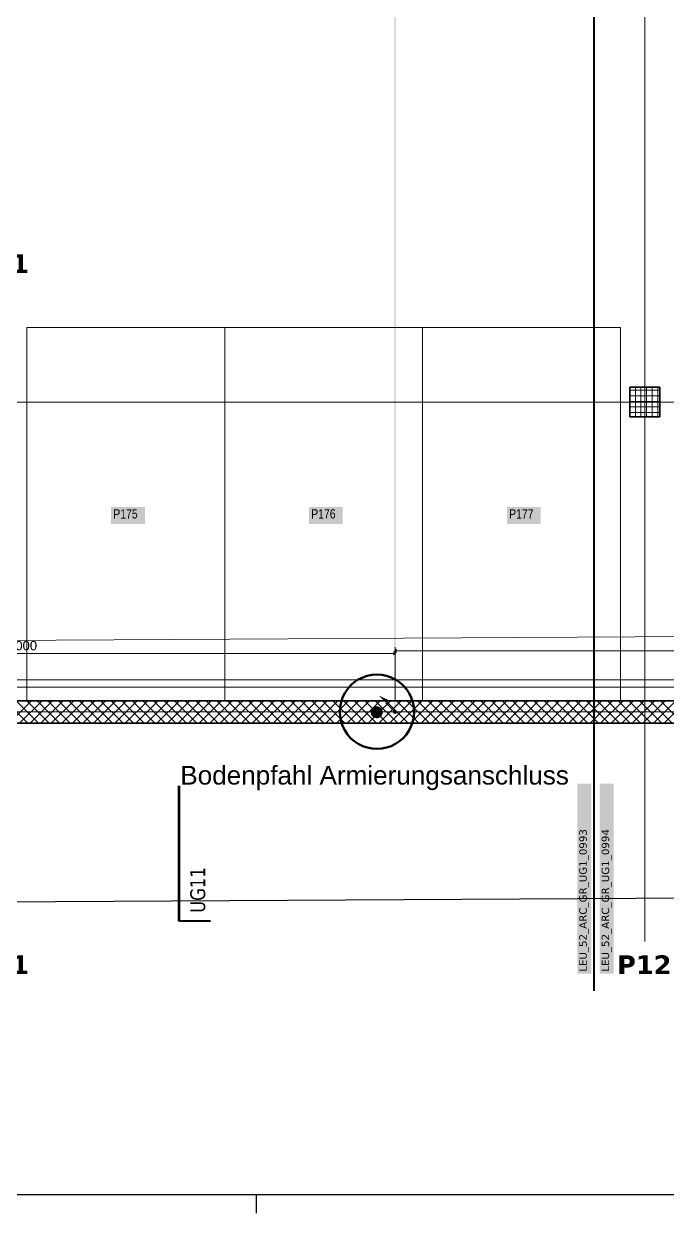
# Model space of a CAD drawing. Extents: x -1132 to 613, y -179 to 712.
# Drawn here: x -289.6 to -117.3, y -179.5 to 139.1 of the extents above; entities that cross this region are included whole.
import ezdxf
from ezdxf.lldxf.tags import DXFTag

# ---------------------------------------------------------------- set-up
doc = ezdxf.new("R2010")
doc.units = 0
doc.layers.get('0').update_dxf_attribs({"lineweight": 13})
for name, color, linetype, lineweight, true_color in [('A-____-MATC-OTLN', 7, 'Strichpunkt - Mittel', 40, 0x0080ff), ('A-DETL-____-OTLN', 5, 'Continuous', 9, 0x0000ff), ('C-PROP-LINE-OTLN', 7, '_Grundgrenze_', 25, 0x800000), ('EL01_VVV_Mass Blitzschutz', 3, 'Continuous', 13, 0x00ff00), ('EL01_WAN_Blitzschutz Text', 1, 'Continuous', 13, 0xff0000), ('EL01_WAN_Leitung_Potentialausgleich', 1, 'fein_strichliert', 13, 0xff0000), ('G-____-____-SYMB', 7, 'Strichpunkt - Weit', 5, 0x008080), ('S-GRID-____-IDEN', 7, 'Continuous', 9, 0x5555aa)]:
    doc.layers.add(name, color=color, linetype=linetype, lineweight=lineweight, true_color=true_color)
for name, color, linetype, lineweight in [('A-FLOR-____-OTLN', 7, 'Continuous', 9), ('A-WALL-____-MCUT', 7, 'Continuous', 35), ('A-WALL-____-PATT', 7, 'Continuous', 35), ('C-PRKG-____-IDEN', 7, 'Continuous', 5), ('C-PRKG-____-OTLN', 7, 'Continuous', 9), ('S-COLS-____-MCUT', 7, 'Continuous', 35), ('S-COLS-____-OTLN', 7, 'Continuous', 9), ('S-GRID-____-OTLN', 7, 'Continuous', 5)]:
    doc.layers.add(name, color=color, linetype=linetype, lineweight=lineweight)
doc.styles.get("Standard").update_dxf_attribs({"font": 'arial.ttf'})
tags = doc.linetypes.add('_Grundgrenze_', pattern=[0.45, 0.2, -0.05, 0.05, -0.05, 0.05, -0.05]).pattern_tags.tags
tags[14:15] = [DXFTag(74, 4), DXFTag(75, 0), DXFTag(340, '0'), DXFTag(46, 1.0), DXFTag(50, 0.0), DXFTag(44, 0.0), DXFTag(45, 0.0)]
tags[12:13] = [DXFTag(74, 4), DXFTag(75, 0), DXFTag(340, '0'), DXFTag(46, 1.0), DXFTag(50, 0.0), DXFTag(44, 0.0), DXFTag(45, 0.0)]
tags[10:11] = [DXFTag(74, 4), DXFTag(75, 0), DXFTag(340, '0'), DXFTag(46, 1.0), DXFTag(50, 0.0), DXFTag(44, 0.0), DXFTag(45, 0.0)]
tags[8:9] = [DXFTag(74, 4), DXFTag(75, 0), DXFTag(340, '0'), DXFTag(46, 1.0), DXFTag(50, 0.0), DXFTag(44, 0.0), DXFTag(45, 0.0)]
tags[6:7] = [DXFTag(74, 4), DXFTag(75, 0), DXFTag(340, '0'), DXFTag(46, 1.0), DXFTag(50, 0.0), DXFTag(44, 0.0), DXFTag(45, 0.0)]
tags[4:5] = [DXFTag(74, 4), DXFTag(75, 0), DXFTag(340, '0'), DXFTag(46, 1.0), DXFTag(50, 0.0), DXFTag(44, 0.0), DXFTag(45, 0.0)]
tags = doc.linetypes.add('_Rasterlinie_', pattern=[0.375, 0.2, -0.05, 0.075, -0.05]).pattern_tags.tags
tags[10:11] = [DXFTag(74, 4), DXFTag(75, 0), DXFTag(340, '0'), DXFTag(46, 1.0), DXFTag(50, 0.0), DXFTag(44, 0.0), DXFTag(45, 0.0)]
tags[8:9] = [DXFTag(74, 4), DXFTag(75, 0), DXFTag(340, '0'), DXFTag(46, 1.0), DXFTag(50, 0.0), DXFTag(44, 0.0), DXFTag(45, 0.0)]
tags[6:7] = [DXFTag(74, 4), DXFTag(75, 0), DXFTag(340, '0'), DXFTag(46, 1.0), DXFTag(50, 0.0), DXFTag(44, 0.0), DXFTag(45, 0.0)]
tags[4:5] = [DXFTag(74, 4), DXFTag(75, 0), DXFTag(340, '0'), DXFTag(46, 1.0), DXFTag(50, 0.0), DXFTag(44, 0.0), DXFTag(45, 0.0)]
tags = doc.linetypes.add('_Schnittlinie_', pattern=[0.3, 0.15, -0.05, 0.05, -0.05]).pattern_tags.tags
tags[10:11] = [DXFTag(74, 4), DXFTag(75, 0), DXFTag(340, '0'), DXFTag(46, 1.0), DXFTag(50, 0.0), DXFTag(44, 0.0), DXFTag(45, 0.0)]
tags[8:9] = [DXFTag(74, 4), DXFTag(75, 0), DXFTag(340, '0'), DXFTag(46, 1.0), DXFTag(50, 0.0), DXFTag(44, 0.0), DXFTag(45, 0.0)]
tags[6:7] = [DXFTag(74, 4), DXFTag(75, 0), DXFTag(340, '0'), DXFTag(46, 1.0), DXFTag(50, 0.0), DXFTag(44, 0.0), DXFTag(45, 0.0)]
tags[4:5] = [DXFTag(74, 4), DXFTag(75, 0), DXFTag(340, '0'), DXFTag(46, 1.0), DXFTag(50, 0.0), DXFTag(44, 0.0), DXFTag(45, 0.0)]
tags = doc.linetypes.add('_Strichliert - Fein_', pattern=[0.15, 0.1, -0.05]).pattern_tags.tags
tags[6:7] = [DXFTag(74, 4), DXFTag(75, 0), DXFTag(340, '0'), DXFTag(46, 1.0), DXFTag(50, 0.0), DXFTag(44, 0.0), DXFTag(45, 0.0)]
tags[4:5] = [DXFTag(74, 4), DXFTag(75, 0), DXFTag(340, '0'), DXFTag(46, 1.0), DXFTag(50, 0.0), DXFTag(44, 0.0), DXFTag(45, 0.0)]
tags = doc.linetypes.add('fein_strichliert', pattern=[4, 1, -2, 1]).pattern_tags.tags
tags[8:9] = [DXFTag(74, 4), DXFTag(75, 0), DXFTag(340, '0'), DXFTag(46, 0.0), DXFTag(50, 0.0), DXFTag(44, 0.0), DXFTag(45, 0.0)]
tags[6:7] = [DXFTag(74, 4), DXFTag(75, 0), DXFTag(340, '0'), DXFTag(46, 0.0), DXFTag(50, 0.0), DXFTag(44, 0.0), DXFTag(45, 0.0)]
tags[4:5] = [DXFTag(74, 4), DXFTag(75, 0), DXFTag(340, '0'), DXFTag(46, 0.0), DXFTag(50, 0.0), DXFTag(44, 0.0), DXFTag(45, 0.0)]
tags = doc.linetypes.add('Gestrichelt', pattern=[0.1, 0.05, -0.05]).pattern_tags.tags
tags[6:7] = [DXFTag(74, 4), DXFTag(75, 0), DXFTag(340, '0'), DXFTag(46, 1.0), DXFTag(50, 0.0), DXFTag(44, 0.0), DXFTag(45, 0.0)]
tags[4:5] = [DXFTag(74, 4), DXFTag(75, 0), DXFTag(340, '0'), DXFTag(46, 1.0), DXFTag(50, 0.0), DXFTag(44, 0.0), DXFTag(45, 0.0)]
tags = doc.linetypes.add('Strichpunkt - Mittel', pattern=[0.35, 0.15, -0.1, 0, -0.1]).pattern_tags.tags
tags[10:11] = [DXFTag(74, 4), DXFTag(75, 0), DXFTag(340, '0'), DXFTag(46, 1.0), DXFTag(50, 0.0), DXFTag(44, 0.0), DXFTag(45, 0.0)]
tags[8:9] = [DXFTag(74, 4), DXFTag(75, 0), DXFTag(340, '0'), DXFTag(46, 1.0), DXFTag(50, 0.0), DXFTag(44, 0.0), DXFTag(45, 0.0)]
tags[6:7] = [DXFTag(74, 4), DXFTag(75, 0), DXFTag(340, '0'), DXFTag(46, 1.0), DXFTag(50, 0.0), DXFTag(44, 0.0), DXFTag(45, 0.0)]
tags[4:5] = [DXFTag(74, 4), DXFTag(75, 0), DXFTag(340, '0'), DXFTag(46, 1.0), DXFTag(50, 0.0), DXFTag(44, 0.0), DXFTag(45, 0.0)]
tags = doc.linetypes.add('Strichpunkt - Weit', pattern=[0.5, 0.2, -0.15, 0, -0.15]).pattern_tags.tags
tags[10:11] = [DXFTag(74, 4), DXFTag(75, 0), DXFTag(340, '0'), DXFTag(46, 1.0), DXFTag(50, 0.0), DXFTag(44, 0.0), DXFTag(45, 0.0)]
tags[8:9] = [DXFTag(74, 4), DXFTag(75, 0), DXFTag(340, '0'), DXFTag(46, 1.0), DXFTag(50, 0.0), DXFTag(44, 0.0), DXFTag(45, 0.0)]
tags[6:7] = [DXFTag(74, 4), DXFTag(75, 0), DXFTag(340, '0'), DXFTag(46, 1.0), DXFTag(50, 0.0), DXFTag(44, 0.0), DXFTag(45, 0.0)]
tags[4:5] = [DXFTag(74, 4), DXFTag(75, 0), DXFTag(340, '0'), DXFTag(46, 1.0), DXFTag(50, 0.0), DXFTag(44, 0.0), DXFTag(45, 0.0)]

# ---------------------------------------------------------------- blocks, each defined once
blk = doc.blocks.new('Referenz-A0ULN8GXQT', base_point=(-1139.87, -119.94))
at = {"layer": 'A-____-MATC-OTLN', "color": 0, "linetype": 'Strichpunkt - Mittel', "ltscale": 0.4}
blk.add_line((-137, 411), (-137, -119.94), dxfattribs=at)
at = {"layer": 'A-DETL-____-OTLN', "color": 0, "linetype": '_Strichliert - Fein_', "ltscale": 0.13}
blk.add_line((-994.42, -29.97), (174.99, -23.41), dxfattribs=at)
at = {"layer": 'A-DETL-____-OTLN', "color": 0, "linetype": 'Gestrichelt', "ltscale": 0.13}
blk.add_line((167.2, -36.6), (-883, -36.6), dxfattribs=at)
at = {"layer": 'A-FLOR-____-OTLN', "color": 0, "linetype": 'Continuous', "ltscale": 0.13}
blk.add_line((-883, -38.61), (55.2, -38.61), dxfattribs=at)
at = {"layer": 'A-WALL-____-MCUT', "color": 0, "linetype": 'Continuous', "ltscale": 0.35}
for p, q in [((167.2, -42.2), (-883, -42.2)), ((-1028, -48.2), (174.99, -48.2))]:
    blk.add_line(p, q, dxfattribs=at)
at = {"layer": 'A-WALL-____-PATT', "color": 0, "linetype": 'Continuous', "lineweight": 9, "ltscale": 0.13}
for p, q in [((-288.49, -48.2), (-294.49, -42.2)), ((-293.55, -48.2), (-287.55, -42.2)), ((-285.66, -48.2), (-291.66, -42.2)), ((-290.72, -48.2), (-284.72, -42.2)), ((-282.83, -48.2), (-288.83, -42.2)), ((-287.89, -48.2), (-281.89, -42.2)), ((-280, -48.2), (-286, -42.2)), ((-285.06, -48.2), (-279.06, -42.2)), ((-277.17, -48.2), (-283.17, -42.2)), ((-282.23, -48.2), (-276.23, -42.2)), ((-274.34, -48.2), (-280.34, -42.2)), ((-279.4, -48.2), (-273.4, -42.2)), ((-271.52, -48.2), (-277.52, -42.2)), ((-276.58, -48.2), (-270.58, -42.2)), ((-268.69, -48.2), (-274.69, -42.2)), ((-273.75, -48.2), (-267.75, -42.2)), ((-265.86, -48.2), (-271.86, -42.2)), ((-270.92, -48.2), (-264.92, -42.2)), ((-263.03, -48.2), (-269.03, -42.2)), ((-268.09, -48.2), (-262.09, -42.2)), ((-260.2, -48.2), (-266.2, -42.2)), ((-265.26, -48.2), (-259.26, -42.2)), ((-257.37, -48.2), (-263.37, -42.2)), ((-262.43, -48.2), (-256.43, -42.2)), ((-254.55, -48.2), (-260.55, -42.2)), ((-259.6, -48.2), (-253.6, -42.2)), ((-251.72, -48.2), (-257.72, -42.2)), ((-256.78, -48.2), (-250.78, -42.2)), ((-248.89, -48.2), (-254.89, -42.2)), ((-253.95, -48.2), (-247.95, -42.2)), ((-246.06, -48.2), (-252.06, -42.2)), ((-251.12, -48.2), (-245.12, -42.2)), ((-243.23, -48.2), (-249.23, -42.2)), ((-248.29, -48.2), (-242.29, -42.2)), ((-240.4, -48.2), (-246.4, -42.2)), ((-245.46, -48.2), (-239.46, -42.2)), ((-237.58, -48.2), (-243.58, -42.2)), ((-242.63, -48.2), (-236.63, -42.2)), ((-234.75, -48.2), (-240.75, -42.2)), ((-239.81, -48.2), (-233.81, -42.2)), ((-231.92, -48.2), (-237.92, -42.2)), ((-236.98, -48.2), (-230.98, -42.2)), ((-229.09, -48.2), (-235.09, -42.2)), ((-234.15, -48.2), (-228.15, -42.2)), ((-226.26, -48.2), (-232.26, -42.2)), ((-231.32, -48.2), (-225.32, -42.2)), ((-223.43, -48.2), (-229.43, -42.2)), ((-228.49, -48.2), (-222.49, -42.2)), ((-220.6, -48.2), (-226.6, -42.2)), ((-225.66, -48.2), (-219.66, -42.2)), ((-217.78, -48.2), (-223.78, -42.2)), ((-222.84, -48.2), (-216.84, -42.2)), ((-214.95, -48.2), (-220.95, -42.2)), ((-220.01, -48.2), (-214.01, -42.2)), ((-212.12, -48.2), (-218.12, -42.2)), ((-217.18, -48.2), (-211.18, -42.2)), ((-209.29, -48.2), (-215.29, -42.2)), ((-214.35, -48.2), (-208.35, -42.2)), ((-206.46, -48.2), (-212.46, -42.2)), ((-211.52, -48.2), (-205.52, -42.2)), ((-203.63, -48.2), (-209.63, -42.2)), ((-208.69, -48.2), (-202.69, -42.2)), ((-200.81, -48.2), (-206.81, -42.2)), ((-205.86, -48.2), (-199.86, -42.2)), ((-197.98, -48.2), (-203.98, -42.2)), ((-203.04, -48.2), (-197.04, -42.2)), ((-195.15, -48.2), (-201.15, -42.2)), ((-200.21, -48.2), (-194.21, -42.2)), ((-192.32, -48.2), (-198.32, -42.2)), ((-197.38, -48.2), (-191.38, -42.2)), ((-189.49, -48.2), (-195.49, -42.2)), ((-194.55, -48.2), (-188.55, -42.2)), ((-186.66, -48.2), (-192.66, -42.2)), ((-191.72, -48.2), (-185.72, -42.2)), ((-183.83, -48.2), (-189.83, -42.2)), ((-188.89, -48.2), (-182.89, -42.2)), ((-181.01, -48.2), (-187.01, -42.2)), ((-186.07, -48.2), (-180.07, -42.2)), ((-178.18, -48.2), (-184.18, -42.2)), ((-183.24, -48.2), (-177.24, -42.2)), ((-175.35, -48.2), (-181.35, -42.2)), ((-180.41, -48.2), (-174.41, -42.2)), ((-172.52, -48.2), (-178.52, -42.2)), ((-177.58, -48.2), (-171.58, -42.2)), ((-169.69, -48.2), (-175.69, -42.2)), ((-174.75, -48.2), (-168.75, -42.2)), ((-166.86, -48.2), (-172.86, -42.2)), ((-171.92, -48.2), (-165.92, -42.2)), ((-164.04, -48.2), (-170.04, -42.2)), ((-169.1, -48.2), (-163.1, -42.2)), ((-161.21, -48.2), (-167.21, -42.2)), ((-166.27, -48.2), (-160.27, -42.2)), ((-158.38, -48.2), (-164.38, -42.2)), ((-163.44, -48.2), (-157.44, -42.2)), ((-155.55, -48.2), (-161.55, -42.2)), ((-160.61, -48.2), (-154.61, -42.2)), ((-152.72, -48.2), (-158.72, -42.2)), ((-157.78, -48.2), (-151.78, -42.2)), ((-149.89, -48.2), (-155.89, -42.2)), ((-154.95, -48.2), (-148.95, -42.2)), ((-147.07, -48.2), (-153.07, -42.2)), ((-152.12, -48.2), (-146.12, -42.2)), ((-144.24, -48.2), (-150.24, -42.2)), ((-149.3, -48.2), (-143.3, -42.2)), ((-141.41, -48.2), (-147.41, -42.2)), ((-146.47, -48.2), (-140.47, -42.2)), ((-138.58, -48.2), (-144.58, -42.2)), ((-143.64, -48.2), (-137.64, -42.2)), ((-135.75, -48.2), (-141.75, -42.2)), ((-140.81, -48.2), (-134.81, -42.2)), ((-132.92, -48.2), (-138.92, -42.2)), ((-137.98, -48.2), (-131.98, -42.2)), ((-130.09, -48.2), (-136.09, -42.2)), ((-135.15, -48.2), (-129.15, -42.2)), ((-127.27, -48.2), (-133.27, -42.2)), ((-132.33, -48.2), (-126.33, -42.2)), ((-124.44, -48.2), (-130.44, -42.2)), ((-129.5, -48.2), (-123.5, -42.2)), ((-121.61, -48.2), (-127.61, -42.2)), ((-126.67, -48.2), (-120.67, -42.2)), ((-118.78, -48.2), (-124.78, -42.2)), ((-123.84, -48.2), (-117.84, -42.2)), ((-115.95, -48.2), (-121.95, -42.2)), ((-121.01, -48.2), (-115.01, -42.2)), ((-113.12, -48.2), (-119.12, -42.2)), ((-118.18, -48.2), (-112.18, -42.2))]:
    blk.add_line(p, q, dxfattribs=at)
at = {"layer": 'C-PRKG-____-IDEN', "color": 7, "linetype": 'Continuous', "ltscale": 0.13, "true_color": 0xffffff}
for points in [[(-266.26, 5.13), (-257.19, 5.13), (-266.26, 9.72)], [(-257.19, 5.13), (-266.26, 9.72), (-257.19, 9.72)], [(-213.26, 5.13), (-204.19, 5.13), (-213.26, 9.72)], [(-204.19, 5.13), (-213.26, 9.72), (-204.19, 9.72)], [(-160.26, 5.13), (-151.19, 5.13), (-160.26, 9.72)], [(-151.19, 5.13), (-160.26, 9.72), (-151.19, 9.72)]]:
    blk.add_solid(points, dxfattribs=at)
at = {"layer": 'C-PRKG-____-OTLN', "color": 0, "linetype": 'Continuous', "ltscale": 0.13}
for p, q in [((-235.8, 57.78), (-288.8, 57.78)), ((-288.8, -42.2), (-288.8, 57.78)), ((-235.8, 57.78), (-288.8, 57.78)), ((-288.8, 57.78), (-288.8, -42.2)), ((-288.8, -42.2), (-288.8, 57.78)), ((-288.8, 57.78), (-235.8, 57.78)), ((-288.8, 57.78), (-288.8, 57.78)), ((-182.8, 57.78), (-235.8, 57.78)), ((-235.8, -42.2), (-235.8, 57.78)), ((-182.8, 57.78), (-235.8, 57.78)), ((-235.8, 57.78), (-235.8, -42.2)), ((-235.8, -42.2), (-235.8, 57.78)), ((-235.8, 57.78), (-182.8, 57.78)), ((-235.8, 57.78), (-235.8, 57.78)), ((-235.8, -42.2), (-235.8, 57.78)), ((-235.8, -42.2), (-235.8, 57.78)), ((-235.8, 57.78), (-235.8, -42.2)), ((-235.8, 57.78), (-235.8, 57.78)), ((-129.8, 57.78), (-182.8, 57.78)), ((-182.8, -42.2), (-182.8, 57.78)), ((-129.8, 57.78), (-182.8, 57.78)), ((-182.8, 57.78), (-182.8, -42.2)), ((-182.8, -42.2), (-182.8, 57.78)), ((-182.8, 57.78), (-129.8, 57.78)), ((-182.8, 57.78), (-182.8, 57.78)), ((-182.8, -42.2), (-182.8, 57.78)), ((-182.8, -42.2), (-182.8, 57.78)), ((-182.8, 57.78), (-182.8, -42.2)), ((-182.8, 57.78), (-182.8, 57.78)), ((-129.8, -42.2), (-129.8, 57.78)), ((-129.8, -42.2), (-129.8, 57.78)), ((-129.8, 57.78), (-129.8, -42.2)), ((-129.8, 57.78), (-129.8, 57.78)), ((-288.8, -42.2), (-288.8, -42.2)), ((-235.8, -42.2), (-235.8, -42.2)), ((-235.8, -42.2), (-235.8, -42.2)), ((-182.8, -42.2), (-182.8, -42.2)), ((-182.8, -42.2), (-182.8, -42.2)), ((-129.8, -42.2), (-129.8, -42.2))]:
    blk.add_line(p, q, dxfattribs=at)
at = {"layer": 'C-PROP-LINE-OTLN', "color": 0, "linetype": '_Grundgrenze_', "lineweight": -2, "ltscale": 0.25}
blk.add_line((-1057.76, -100.32), (174.99, -93.41), dxfattribs=at)
at = {"layer": 'G-____-____-SYMB', "color": 0, "linetype": '_Schnittlinie_', "lineweight": 70, "ltscale": 0.7}
blk.add_line((-248, -101.26), (-248, -64.97), dxfattribs=at)
at = {"layer": 'G-____-____-SYMB', "color": 0, "linetype": 'Continuous', "lineweight": 40, "ltscale": 0.4}
blk.add_line((-239.57, -101.26), (-248, -101.26), dxfattribs=at)
at = {"layer": 'G-____-____-SYMB', "color": 7, "linetype": 'Continuous', "ltscale": 0.13, "true_color": 0xffffff}
for points in [[(-141.37, -115.3), (-137.67, -115.3), (-141.37, -64.43)], [(-137.67, -115.3), (-141.37, -64.43), (-137.67, -64.43)], [(-135.37, -115.3), (-131.67, -115.3), (-135.37, -64.43)], [(-131.67, -115.3), (-135.37, -64.43), (-131.67, -64.43)]]:
    blk.add_solid(points, dxfattribs=at)
at = {"layer": 'S-COLS-____-MCUT', "color": 0, "linetype": 'Continuous', "ltscale": 0.35}
for p, q in [((-119.3, 41.8), (-127.3, 41.8)), ((-127.3, 41.8), (-127.3, 33.8)), ((-119.3, 33.8), (-119.3, 41.8)), ((-127.3, 33.8), (-119.3, 33.8))]:
    blk.add_line(p, q, dxfattribs=at)
at = {"layer": 'S-COLS-____-OTLN', "color": 0, "linetype": 'Continuous', "ltscale": 0.13}
for p, q in [((-125.84, 33.8), (-125.84, 41.8)), ((-124.34, 33.8), (-124.34, 41.8)), ((-122.84, 33.8), (-122.84, 41.8)), ((-121.34, 33.8), (-121.34, 41.8)), ((-119.84, 33.8), (-119.84, 41.8)), ((-127.3, 40.97), (-119.3, 40.97)), ((-127.3, 39.47), (-119.3, 39.47)), ((-127.3, 37.97), (-119.3, 37.97)), ((-127.3, 36.47), (-119.3, 36.47)), ((-127.3, 34.97), (-119.3, 34.97))]:
    blk.add_line(p, q, dxfattribs=at)
at = {"layer": 'S-GRID-____-OTLN', "color": 0, "linetype": '_Rasterlinie_', "ltscale": 0.13}
for p, q in [((-123.3, -106.7), (-123.3, 199.4)), ((-1093.45, 37.8), (174.99, 37.8)), ((-1093.45, -45.2), (174.99, -45.2))]:
    blk.add_line(p, q, dxfattribs=at)
at = {"layer": 'C-PRKG-____-IDEN', "color": 0, "linetype": 'Continuous', "ltscale": 0.13, "char_height": 2.5, "attachment_point": 1}
for s, insert in [('{\\W0.8;\\fArial;P175}', (-265.64, 9.1)), ('{\\W0.8;\\fArial;P176}', (-212.64, 9.1)), ('{\\W0.8;\\fArial;P177}', (-159.64, 9.1))]:
    blk.add_mtext(s, dxfattribs=dict(at, insert=insert))
at = {"layer": 'G-____-____-SYMB', "color": 0, "linetype": 'Continuous', "ltscale": 0.13, "attachment_point": 1, "rotation": 90}
for s, insert, char_height in [('{\\fVerdana;LEU_52_ARC_GR_UG1_0993}', (-140.87, -114.8), 2), ('{\\fVerdana;LEU_52_ARC_GR_UG1_0994}', (-134.87, -114.8), 2), ('{\\W0.8;\\fVerdana;UG11}', (-245.03, -99.02), 4)]:
    blk.add_mtext(s, dxfattribs=dict(at, insert=insert, char_height=char_height))
at = {"layer": 'S-GRID-____-IDEN', "color": 0, "linetype": 'Continuous', "lineweight": 5, "ltscale": 0.13, "char_height": 5, "attachment_point": 1}
for s, insert in [('{\\fVerdana|b1|i0;P11}', (-302.74, 77.38)), ('{\\fVerdana|b1|i0;P11}', (-302.74, -110.41)), ('{\\fVerdana|b1|i0;P12}', (-130.74, -110.41))]:
    blk.add_mtext(s, dxfattribs=dict(at, insert=insert))
blk = doc.blocks.new('Steigleitung_nach oben-A0ULN8H1QT', base_point=(-194.66, -45.76))
at = {"color": 0, "linetype": 'ByBlock', "lineweight": -2, "ltscale": 0.13}
blk.add_line((-192.69, -42.73), (-190.61, -44.81), dxfattribs=at)
for points in [[(-191.98, -42.02), (-193.39, -42.02), (-194.66, -40.76)], [(-192.69, -42.73), (-191.98, -42.02), (-193.39, -42.02)], [(-189.65, -45.2), (-190.77, -45.2), (-189.67, -45.06)], [(-190.77, -45.2), (-189.67, -45.06), (-190.75, -45.06)], [(-190.75, -45.35), (-189.65, -45.2), (-190.77, -45.2)], [(-189.67, -45.06), (-190.75, -45.06), (-189.73, -44.92)], [(-190.75, -45.06), (-189.73, -44.92), (-190.7, -44.92)], [(-189.67, -45.06), (-190.75, -45.06), (-189.67, -45.06)], [(-190.75, -45.06), (-189.67, -45.06), (-190.75, -45.06)], [(-189.67, -45.35), (-190.75, -45.35), (-189.65, -45.2)], [(-190.7, -45.48), (-189.67, -45.35), (-190.75, -45.35)], [(-189.73, -44.92), (-190.7, -44.92), (-189.82, -44.81)], [(-190.7, -44.92), (-189.82, -44.81), (-190.61, -44.81)], [(-189.73, -45.48), (-190.7, -45.48), (-189.67, -45.35)], [(-190.61, -45.6), (-189.73, -45.48), (-190.7, -45.48)], [(-189.82, -44.81), (-190.61, -44.81), (-189.93, -44.72)], [(-190.61, -44.81), (-189.93, -44.72), (-190.49, -44.72)], [(-189.82, -44.81), (-190.61, -44.81), (-189.82, -44.81)], [(-190.61, -44.81), (-189.82, -44.81), (-190.61, -44.81)], [(-189.82, -45.6), (-190.61, -45.6), (-189.73, -45.48)], [(-190.49, -45.69), (-189.82, -45.6), (-190.61, -45.6)], [(-189.82, -45.6), (-190.61, -45.6), (-189.82, -45.6)], [(-190.61, -45.6), (-189.82, -45.6), (-190.61, -45.6)], [(-189.93, -44.72), (-190.49, -44.72), (-190.07, -44.66)], [(-190.49, -44.72), (-190.07, -44.66), (-190.36, -44.66)], [(-189.93, -44.72), (-190.49, -44.72), (-189.93, -44.72)], [(-190.49, -44.72), (-189.93, -44.72), (-190.49, -44.72)], [(-189.93, -45.69), (-190.49, -45.69), (-189.82, -45.6)], [(-190.36, -45.74), (-189.93, -45.69), (-190.49, -45.69)], [(-190.07, -44.66), (-190.36, -44.66), (-190.21, -44.64)], [(-190.07, -45.74), (-190.36, -45.74), (-189.93, -45.69)], [(-190.21, -45.76), (-190.07, -45.74), (-190.36, -45.74)]]:
    blk.add_solid(points, dxfattribs=at)
blk = doc.blocks.new('Maß-A0ULN8H5QT', base_point=(-390.61, -42.2))
at = {"color": 0, "lineweight": -2}
for p, q in [((-390.2, -28.53), (-390.2, -42.2)), ((-190.2, -28.53), (-190.2, -42.2)), ((-390.61, -29.95), (-389.79, -29.12)), ((-190.2, -29.53), (-390.2, -29.53)), ((-190.61, -29.95), (-189.79, -29.12))]:
    blk.add_line(p, q, dxfattribs=at)
at = {"color": 0, "lineweight": -2, "insert": (-293.81, -26.2), "char_height": 2.5, "attachment_point": 1}
blk.add_mtext('{\\fArial;1000}', dxfattribs=at)
blk = doc.blocks.new('Anschlusspunkt-A0ULN8H7QT', base_point=(-196.59, -46.79))
at = {"color": 0, "linetype": 'ByBlock', "lineweight": -2, "ltscale": 0.13}
for p, q in [((-196.39, -44.54), (-196.48, -44.72)), ((-196.28, -44.38), (-196.39, -44.54)), ((-196.15, -44.23), (-196.28, -44.38)), ((-196.01, -44.1), (-196.15, -44.23)), ((-195.84, -43.99), (-196.01, -44.1)), ((-195.67, -43.91), (-195.84, -43.99)), ((-195.48, -43.84), (-195.67, -43.91)), ((-195.29, -43.81), (-195.48, -43.84)), ((-195.09, -43.79), (-195.29, -43.81)), ((-194.9, -43.81), (-195.09, -43.79)), ((-194.71, -43.84), (-194.9, -43.81)), ((-194.52, -43.91), (-194.71, -43.84)), ((-194.34, -43.99), (-194.52, -43.91)), ((-194.18, -44.1), (-194.34, -43.99)), ((-194.03, -44.23), (-194.18, -44.1)), ((-193.9, -44.38), (-194.03, -44.23)), ((-193.79, -44.54), (-193.9, -44.38)), ((-193.71, -44.72), (-193.79, -44.54)), ((-196.58, -45.1), (-196.59, -45.29)), ((-196.59, -45.29), (-196.58, -45.49)), ((-196.54, -44.91), (-196.58, -45.1)), ((-196.58, -45.49), (-196.54, -45.68)), ((-196.48, -44.72), (-196.54, -44.91)), ((-196.54, -45.68), (-196.48, -45.87)), ((-196.48, -45.87), (-196.39, -46.04)), ((-196.39, -46.04), (-196.28, -46.21)), ((-196.28, -46.21), (-196.15, -46.35)), ((-196.15, -46.35), (-196.01, -46.48)), ((-196.01, -46.48), (-195.84, -46.59)), ((-195.84, -46.59), (-195.67, -46.68)), ((-195.67, -46.68), (-195.48, -46.74)), ((-195.48, -46.74), (-195.29, -46.78)), ((-195.29, -46.78), (-195.09, -46.79)), ((-195.09, -46.79), (-194.9, -46.78)), ((-194.9, -46.78), (-194.71, -46.74)), ((-194.71, -46.74), (-194.52, -46.68)), ((-194.52, -46.68), (-194.34, -46.59)), ((-194.34, -46.59), (-194.18, -46.48)), ((-194.18, -46.48), (-194.03, -46.35)), ((-194.03, -46.35), (-193.9, -46.21)), ((-193.9, -46.21), (-193.79, -46.04)), ((-193.79, -46.04), (-193.71, -45.87)), ((-193.64, -44.91), (-193.71, -44.72)), ((-193.71, -45.87), (-193.64, -45.68)), ((-193.61, -45.1), (-193.64, -44.91)), ((-193.64, -45.68), (-193.61, -45.49)), ((-193.59, -45.29), (-193.61, -45.1)), ((-193.61, -45.49), (-193.59, -45.29))]:
    blk.add_line(p, q, dxfattribs=at)
for points in [[(-193.65, -44.9), (-196.54, -44.9), (-193.79, -44.55)], [(-196.54, -44.9), (-193.79, -44.55), (-196.4, -44.55)], [(-193.79, -44.55), (-196.4, -44.55), (-193.8, -44.54)], [(-196.4, -44.55), (-193.8, -44.54), (-196.39, -44.54)], [(-193.8, -44.54), (-196.39, -44.54), (-194.03, -44.24)], [(-196.39, -44.54), (-194.03, -44.24), (-196.16, -44.24)], [(-194.03, -44.24), (-196.16, -44.24), (-194.04, -44.22)], [(-196.16, -44.24), (-194.04, -44.22), (-196.14, -44.22)], [(-194.04, -44.22), (-196.14, -44.22), (-194.34, -44)], [(-196.14, -44.22), (-194.34, -44), (-195.86, -44)], [(-194.34, -44), (-195.86, -44), (-194.36, -43.99)], [(-195.86, -44), (-194.36, -43.99), (-195.82, -43.99)], [(-194.36, -43.99), (-195.82, -43.99), (-194.7, -43.85)], [(-195.82, -43.99), (-194.7, -43.85), (-195.5, -43.85)], [(-194.7, -43.85), (-195.5, -43.85), (-194.73, -43.84)], [(-195.5, -43.85), (-194.73, -43.84), (-195.43, -43.84)], [(-194.73, -43.84), (-195.43, -43.84), (-195.12, -43.79)], [(-193.59, -45.29), (-196.59, -45.29), (-193.64, -44.91)], [(-196.59, -45.29), (-193.64, -44.91), (-196.54, -44.91)], [(-196.54, -45.68), (-193.59, -45.29), (-196.59, -45.29)], [(-193.64, -44.91), (-196.54, -44.91), (-193.65, -44.9)], [(-196.54, -44.91), (-193.65, -44.9), (-196.54, -44.9)], [(-193.64, -45.68), (-196.54, -45.68), (-193.59, -45.29)], [(-193.65, -45.69), (-196.54, -45.69), (-193.64, -45.68)], [(-196.54, -45.69), (-193.64, -45.68), (-196.54, -45.68)], [(-196.4, -46.04), (-193.65, -45.69), (-196.54, -45.69)], [(-193.79, -46.04), (-196.4, -46.04), (-193.65, -45.69)], [(-196.39, -46.05), (-193.79, -46.04), (-196.4, -46.04)], [(-193.8, -46.05), (-196.39, -46.05), (-193.79, -46.04)], [(-196.16, -46.35), (-193.8, -46.05), (-196.39, -46.05)], [(-194.03, -46.35), (-196.16, -46.35), (-193.8, -46.05)], [(-196.14, -46.36), (-194.03, -46.35), (-196.16, -46.35)], [(-194.04, -46.36), (-196.14, -46.36), (-194.03, -46.35)], [(-195.86, -46.58), (-194.04, -46.36), (-196.14, -46.36)], [(-194.34, -46.58), (-195.86, -46.58), (-194.04, -46.36)], [(-195.82, -46.6), (-194.34, -46.58), (-195.86, -46.58)], [(-194.36, -46.6), (-195.82, -46.6), (-194.34, -46.58)], [(-195.5, -46.74), (-194.36, -46.6), (-195.82, -46.6)], [(-194.7, -46.74), (-195.5, -46.74), (-194.36, -46.6)], [(-195.43, -46.75), (-194.7, -46.74), (-195.5, -46.74)], [(-194.73, -46.75), (-195.43, -46.75), (-194.7, -46.74)], [(-195.12, -46.79), (-194.73, -46.75), (-195.43, -46.75)]]:
    blk.add_solid(points, dxfattribs=at)
blk = doc.blocks.new('Kreis-A0ULN8HHQT', base_point=(-205, -55.11))
at = {"color": 0, "linetype": 'ByBlock', "lineweight": -2, "ltscale": 0.5}
for p, q in [((-202.09, -38.12), (-202.95, -39.1)), ((-201.11, -37.26), (-202.09, -38.12)), ((-200.03, -36.54), (-201.11, -37.26)), ((-198.86, -35.96), (-200.03, -36.54)), ((-197.62, -35.54), (-198.86, -35.96)), ((-196.35, -35.29), (-197.62, -35.54)), ((-195.05, -35.2), (-196.35, -35.29)), ((-193.75, -35.29), (-195.05, -35.2)), ((-192.47, -35.54), (-193.75, -35.29)), ((-191.24, -35.96), (-192.47, -35.54)), ((-190.07, -36.54), (-191.24, -35.96)), ((-188.99, -37.26), (-190.07, -36.54)), ((-188.01, -38.12), (-188.99, -37.26)), ((-187.15, -39.1), (-188.01, -38.12)), ((-204.24, -41.35), (-204.66, -42.58)), ((-203.67, -40.18), (-204.24, -41.35)), ((-202.95, -39.1), (-203.67, -40.18)), ((-186.43, -40.18), (-187.15, -39.1)), ((-185.85, -41.35), (-186.43, -40.18)), ((-185.43, -42.58), (-185.85, -41.35)), ((-204.92, -43.86), (-205, -45.16)), ((-204.66, -42.58), (-204.92, -43.86)), ((-185.18, -43.86), (-185.43, -42.58)), ((-185.09, -45.16), (-185.18, -43.86)), ((-205, -45.16), (-204.92, -46.45)), ((-204.92, -46.45), (-204.66, -47.73)), ((-204.66, -47.73), (-204.24, -48.96)), ((-185.85, -48.96), (-185.43, -47.73)), ((-185.43, -47.73), (-185.18, -46.45)), ((-185.18, -46.45), (-185.09, -45.16)), ((-204.24, -48.96), (-203.67, -50.13)), ((-203.67, -50.13), (-202.95, -51.21)), ((-187.15, -51.21), (-186.43, -50.13)), ((-186.43, -50.13), (-185.85, -48.96)), ((-202.95, -51.21), (-202.09, -52.19)), ((-202.09, -52.19), (-201.11, -53.05)), ((-201.11, -53.05), (-200.03, -53.78)), ((-200.03, -53.78), (-198.86, -54.35)), ((-191.24, -54.35), (-190.07, -53.78)), ((-190.07, -53.78), (-188.99, -53.05)), ((-188.99, -53.05), (-188.01, -52.19)), ((-188.01, -52.19), (-187.15, -51.21)), ((-198.86, -54.35), (-197.62, -54.77)), ((-197.62, -54.77), (-196.35, -55.02)), ((-196.35, -55.02), (-195.05, -55.11)), ((-195.05, -55.11), (-193.75, -55.02)), ((-193.75, -55.02), (-192.47, -54.77)), ((-192.47, -54.77), (-191.24, -54.35))]:
    blk.add_line(p, q, dxfattribs=at)
blk = doc.blocks.new('Bauteilbeschriftung-A0ULN8I3QT', base_point=(-247.7, -64.66))
at = {"color": 0, "linetype": 'ByBlock', "lineweight": -2, "ltscale": 0.13, "insert": (-247.7, -59.66), "char_height": 5, "attachment_point": 1}
blk.add_mtext('{\\fArial;Bodenpfahl Armierungsanschluss }', dxfattribs=at)
blk = doc.blocks.new('Polylinie-A0ULN8J9QT', base_point=(-1035.2, -45.35))
at = {"color": 0, "linetype": 'ByBlock', "lineweight": -2, "ltscale": 0.13}
for points in [[(-1025.12, -45.35), (174.99, -45.35), (-1024.85, -45.05)], [(174.99, -45.35), (-1024.85, -45.05), (174.99, -45.05)]]:
    blk.add_solid(points, dxfattribs=at)
blk = doc.blocks.new('Maß-A0ULN8JRQT', base_point=(-190.61, -42.2))
at = {"color": 0, "lineweight": -2}
for p, q in [((-190.61, -29.25), (-189.79, -28.42)), ((-190.2, -27.83), (-190.2, -42.2)), ((9.39, -29.25), (10.21, -28.42)), ((9.8, -27.83), (9.8, -42.2)), ((9.8, -28.83), (-190.2, -28.83))]:
    blk.add_line(p, q, dxfattribs=at)
at = {"color": 0, "lineweight": -2, "insert": (-93.81, -25.5), "char_height": 2.5, "attachment_point": 1}
blk.add_mtext('{\\fArial;1000}', dxfattribs=at)

msp = doc.modelspace()

# ---------------------------------------------------------------- linework, layer by layer
at = {"color": 0, "linetype": 'ByBlock', "lineweight": -2, "ltscale": 0.13}
for p, q in [((-1132.42, -174.47), (607.58, -174.47)), ((-227.42, -174.47), (-227.42, -179.47))]:
    msp.add_line(p, q, dxfattribs=at)
at = {"layer": 'EL01_WAN_Leitung_Potentialausgleich', "linetype": 'ByBlock', "ltscale": 0.13}
for points in [[(-190.35, -45.2), (-190.05, -45.2), (-190.35, 411)], [(-190.05, -45.2), (-190.35, 411), (-190.05, 411)]]:
    msp.add_solid(points, dxfattribs=at)

# ---------------------------------------------------------------- block references
at = {"color": 9, "lineweight": 25, "ltscale": 0.25, "true_color": 0xc0c0c0}
msp.add_blockref('Referenz-A0ULN8GXQT', (-1139.87, -119.94), dxfattribs=at)
at = {"layer": 'EL01_VVV_Mass Blitzschutz', "linetype": 'Continuous', "ltscale": 0.13}
for name, p in [('Maß-A0ULN8JRQT', (-190.61, -42.2)), ('Maß-A0ULN8H5QT', (-390.61, -42.2))]:
    msp.add_blockref(name, p, dxfattribs=at)
at = {"layer": 'EL01_WAN_Blitzschutz Text', "linetype": 'ByBlock', "ltscale": 0.13}
msp.add_blockref('Bauteilbeschriftung-A0ULN8I3QT', (-247.7, -64.66), dxfattribs=at)
at = {"layer": 'EL01_WAN_Leitung_Potentialausgleich', "linetype": 'ByBlock', "ltscale": 0.13}
for name, p in [('Polylinie-A0ULN8J9QT', (-1035.2, -45.35)), ('Steigleitung_nach oben-A0ULN8H1QT', (-194.66, -45.76)), ('Anschlusspunkt-A0ULN8H7QT', (-196.59, -46.79))]:
    msp.add_blockref(name, p, dxfattribs=at)
at = {"layer": 'EL01_WAN_Leitung_Potentialausgleich', "linetype": 'ByBlock', "lineweight": 50, "ltscale": 0.5}
msp.add_blockref('Kreis-A0ULN8HHQT', (-205, -55.11), dxfattribs=at)

doc.saveas('drawing.dxf')
